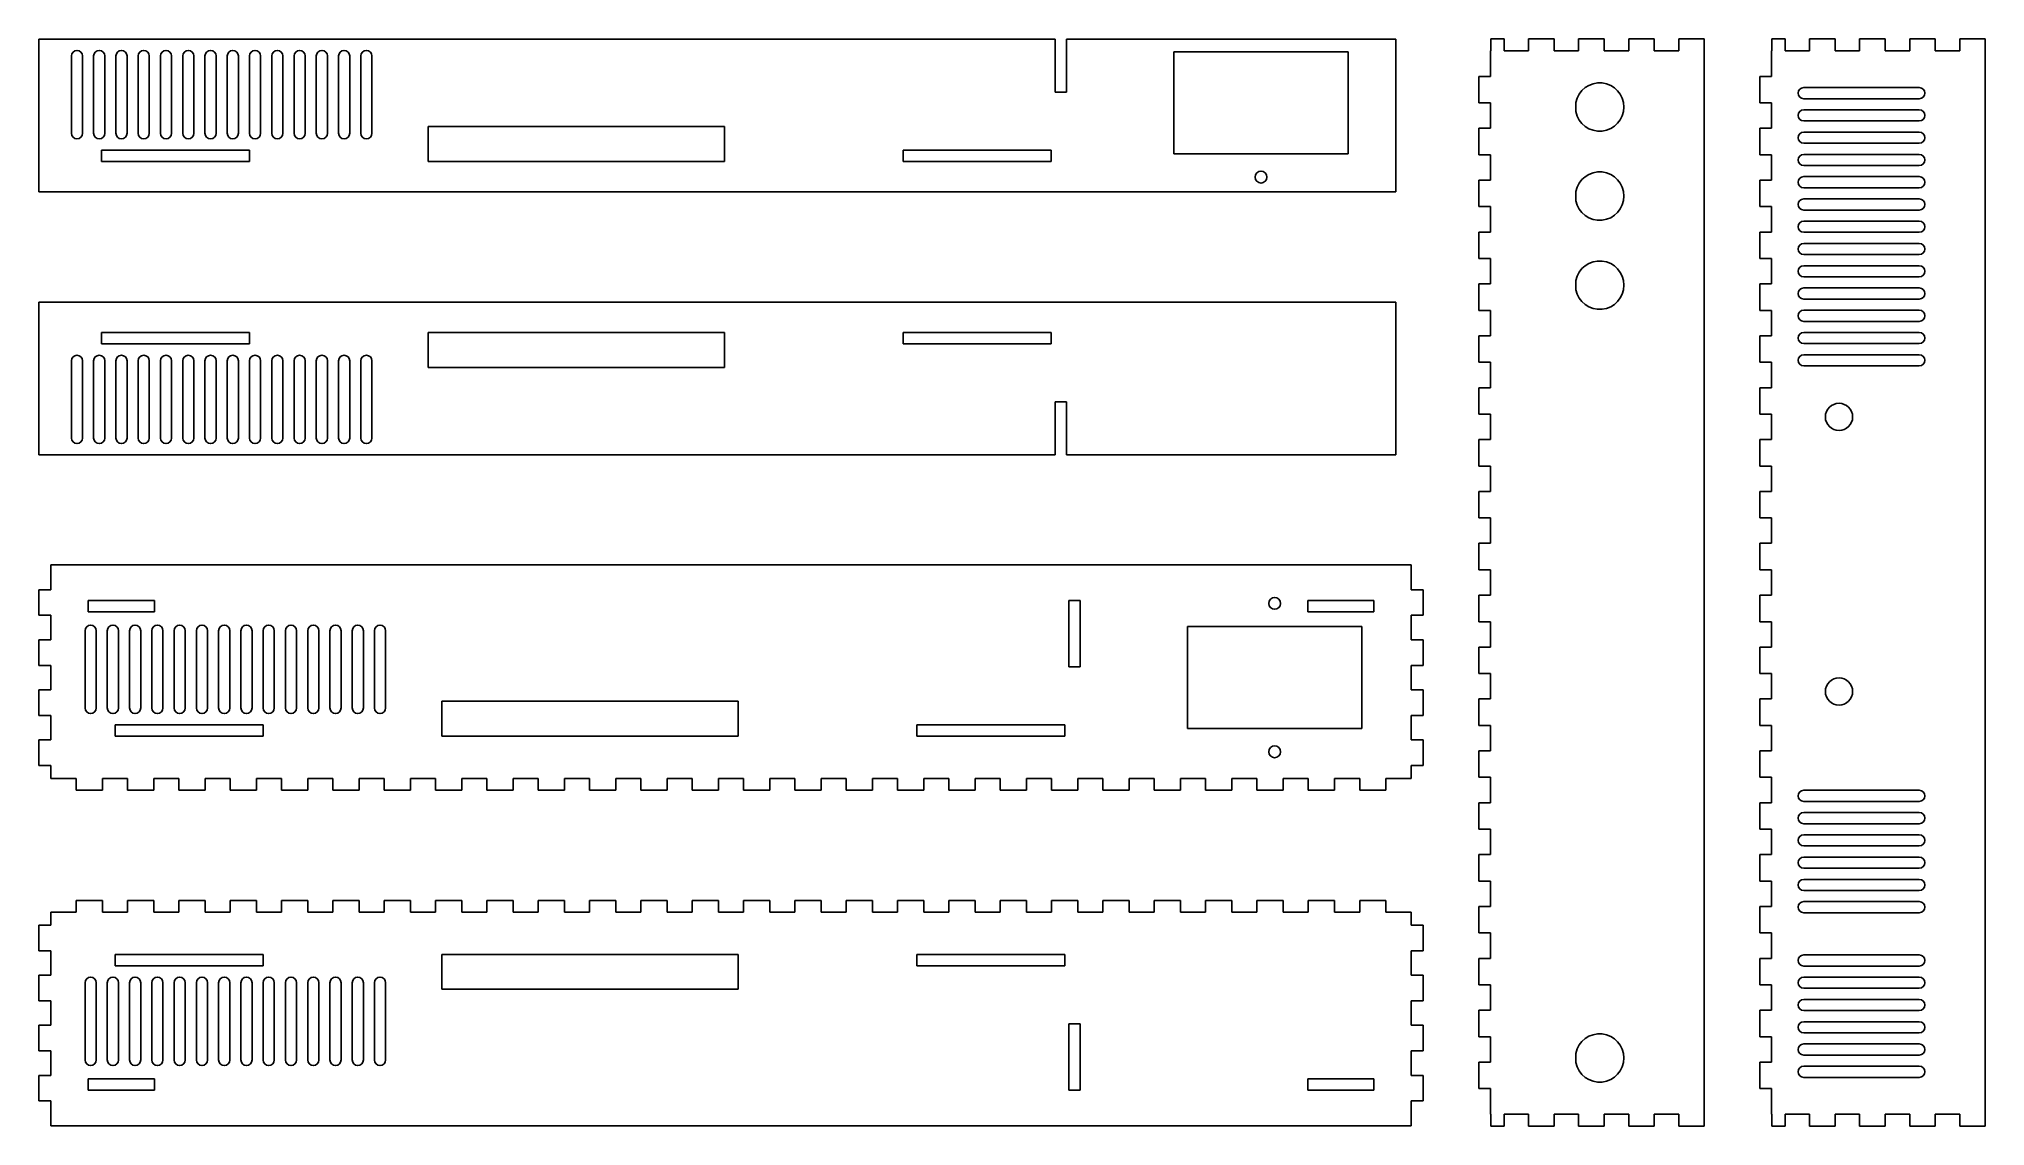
# Model space of a CAD drawing. Extents: x 6 to 530, y 6 to 299.
import ezdxf

# ---------------------------------------------------------------- set-up
doc = ezdxf.new("R2010")
doc.units = 0
doc.layers.add('CUT', color=1, linetype='CONTINUOUS')

msp = doc.modelspace()

# ---------------------------------------------------------------- linework, layer by layer
at = {"layer": 'CUT'}
for p, q in [((6, 257.66), (6, 298.8)), ((279.895, 298.8), (6, 298.8)), ((14.75, 273.48), (14.75, 294.3)), ((17.75, 273.48), (17.75, 294.3)), ((20.75, 273.48), (20.75, 294.3)), ((23.75, 273.48), (23.75, 294.3)), ((26.75, 273.48), (26.75, 294.3)), ((29.75, 273.48), (29.75, 294.3)), ((32.75, 273.48), (32.75, 294.3)), ((35.75, 273.48), (35.75, 294.3)), ((38.75, 273.48), (38.75, 294.3)), ((41.75, 273.48), (41.75, 294.3)), ((44.75, 273.48), (44.75, 294.3)), ((47.75, 273.48), (47.75, 294.3)), ((50.75, 273.48), (50.75, 294.3)), ((53.75, 273.48), (53.75, 294.3)), ((56.75, 273.48), (56.75, 294.3)), ((59.75, 273.48), (59.75, 294.3)), ((62.75, 273.48), (62.75, 294.3)), ((65.75, 273.48), (65.75, 294.3)), ((68.75, 273.48), (68.75, 294.3)), ((71.75, 273.48), (71.75, 294.3)), ((74.75, 273.48), (74.75, 294.3)), ((77.75, 273.48), (77.75, 294.3)), ((80.75, 273.48), (80.75, 294.3)), ((83.75, 273.48), (83.75, 294.3)), ((86.75, 273.48), (86.75, 294.3)), ((89.75, 273.48), (89.75, 294.3)), ((92.75, 273.48), (92.75, 294.3)), ((95.75, 273.48), (95.75, 294.3)), ((279.895, 284.555), (279.895, 298.8)), ((282.925, 284.555), (282.925, 298.8)), ((371.64, 298.8), (282.925, 298.8)), ((358.795, 295.385), (311.845, 295.385)), ((311.845, 267.935), (311.845, 295.385)), ((358.795, 267.935), (358.795, 295.385)), ((371.64, 257.66), (371.64, 298.8)), ((397.18, 295.72), (397.18, 288.8038)), ((397.18, 295.72), (397.255, 295.72)), ((397.255, 298.9), (397.255, 295.72)), ((397.255, 298.9), (400.8217, 298.9)), ((400.8217, 298.9), (400.8217, 295.72)), ((400.8217, 295.72), (407.4183, 295.72)), ((407.4183, 298.9), (407.4183, 295.72)), ((407.4183, 298.9), (414.315, 298.9)), ((414.315, 298.9), (414.315, 295.72)), ((414.315, 295.72), (420.9117, 295.72)), ((420.9117, 298.9), (420.9117, 295.72)), ((420.9117, 298.9), (427.8083, 298.9)), ((427.8083, 298.9), (427.8083, 295.72)), ((427.8083, 295.72), (434.405, 295.72)), ((434.405, 298.9), (434.405, 295.72)), ((434.405, 298.9), (441.3017, 298.9)), ((441.3017, 298.9), (441.3017, 295.72)), ((441.3017, 295.72), (447.8983, 295.72)), ((447.8983, 298.9), (447.8983, 295.72)), ((447.8983, 298.9), (454.72, 298.9)), ((454.72, 298.9), (454.72, 5.9)), ((472.9, 288.8038), (472.9, 295.72)), ((472.9, 295.72), (472.975, 295.72)), ((472.975, 295.72), (472.975, 298.9)), ((472.975, 298.9), (476.5417, 298.9)), ((476.5417, 295.72), (476.5417, 298.9)), ((476.5417, 295.72), (483.1383, 295.72)), ((483.1383, 295.72), (483.1383, 298.9)), ((483.1383, 298.9), (490.035, 298.9)), ((490.035, 295.72), (490.035, 298.9)), ((490.035, 295.72), (496.6317, 295.72)), ((496.6317, 295.72), (496.6317, 298.9)), ((496.6317, 298.9), (503.5283, 298.9)), ((503.5283, 295.72), (503.5283, 298.9)), ((503.5283, 295.72), (510.125, 295.72)), ((510.125, 295.72), (510.125, 298.9)), ((510.125, 298.9), (517.0217, 298.9)), ((517.0217, 295.72), (517.0217, 298.9)), ((517.0217, 295.72), (523.6183, 295.72)), ((523.6183, 295.72), (523.6183, 298.9)), ((523.6183, 298.9), (530.44, 298.9)), ((530.44, 5.9), (530.44, 298.9)), ((394, 288.8038), (397.18, 288.8038)), ((394, 288.8038), (394, 281.6626)), ((469.72, 288.8038), (472.9, 288.8038)), ((469.72, 281.6626), (469.72, 288.8038)), ((282.925, 284.555), (279.895, 284.555)), ((512.72, 285.78), (481.58, 285.78)), ((394, 281.6626), (397.18, 281.6626)), ((397.18, 281.6626), (397.18, 274.8213)), ((420.185, 281.7856), (420.185, 279.2944)), ((469.72, 281.6626), (472.9, 281.6626)), ((472.9, 274.8213), (472.9, 281.6626)), ((512.72, 282.78), (481.58, 282.78)), ((512.72, 279.78), (481.58, 279.78)), ((190.745, 275.265), (110.895, 275.265)), ((110.895, 265.875), (110.895, 275.265)), ((190.745, 265.875), (190.745, 275.265)), ((394, 274.8213), (397.18, 274.8213)), ((394, 274.8213), (394, 267.6801)), ((469.72, 274.8213), (472.9, 274.8213)), ((469.72, 267.6801), (469.72, 274.8213)), ((512.72, 276.78), (481.58, 276.78)), ((512.72, 273.78), (481.58, 273.78)), ((62.745, 268.905), (22.895, 268.905)), ((22.895, 265.875), (22.895, 268.905)), ((62.745, 265.875), (62.745, 268.905)), ((278.745, 268.905), (238.895, 268.905)), ((238.895, 265.875), (238.895, 268.905)), ((278.745, 265.875), (278.745, 268.905)), ((358.795, 267.935), (311.845, 267.935)), ((394, 267.6801), (397.18, 267.6801)), ((397.18, 267.6801), (397.18, 260.8389)), ((469.72, 267.6801), (472.9, 267.6801)), ((472.9, 260.8389), (472.9, 267.6801)), ((512.72, 270.78), (481.58, 270.78)), ((512.72, 267.78), (481.58, 267.78)), ((62.745, 265.875), (22.895, 265.875)), ((190.745, 265.875), (110.895, 265.875)), ((278.745, 265.875), (238.895, 265.875)), ((512.72, 264.78), (481.58, 264.78)), ((371.64, 257.66), (6, 257.66)), ((394, 260.8389), (397.18, 260.8389)), ((394, 260.8389), (394, 253.6977)), ((420.185, 257.7856), (420.185, 255.2944)), ((469.72, 260.8389), (472.9, 260.8389)), ((469.72, 253.6977), (469.72, 260.8389)), ((512.72, 261.78), (481.58, 261.78)), ((512.72, 258.78), (481.58, 258.78)), ((394, 253.6977), (397.18, 253.6977)), ((397.18, 253.6977), (397.18, 246.8565)), ((469.72, 253.6977), (472.9, 253.6977)), ((472.9, 246.8565), (472.9, 253.6977)), ((512.72, 255.78), (481.58, 255.78)), ((512.72, 252.78), (481.58, 252.78)), ((394, 246.8565), (397.18, 246.8565)), ((394, 246.8565), (394, 239.7152)), ((469.72, 246.8565), (472.9, 246.8565)), ((469.72, 239.7152), (469.72, 246.8565)), ((512.72, 249.78), (481.58, 249.78)), ((512.72, 246.78), (481.58, 246.78)), ((512.72, 243.78), (481.58, 243.78)), ((394, 239.7152), (397.18, 239.7152)), ((397.18, 239.7152), (397.18, 232.874)), ((469.72, 239.7152), (472.9, 239.7152)), ((472.9, 232.874), (472.9, 239.7152)), ((512.72, 240.78), (481.58, 240.78)), ((512.72, 237.78), (481.58, 237.78)), ((394, 232.874), (397.18, 232.874)), ((394, 232.874), (394, 225.7328)), ((420.185, 233.7856), (420.185, 231.2944)), ((469.72, 232.874), (472.9, 232.874)), ((469.72, 225.7328), (469.72, 232.874)), ((512.72, 234.78), (481.58, 234.78)), ((512.72, 231.78), (481.58, 231.78)), ((6, 227.9667), (6, 186.8267)), ((371.64, 227.9667), (6, 227.9667)), ((371.64, 227.9667), (371.64, 186.8267)), ((394, 225.7328), (397.18, 225.7328)), ((397.18, 225.7328), (397.18, 218.8916)), ((469.72, 225.7328), (472.9, 225.7328)), ((472.9, 218.8916), (472.9, 225.7328)), ((512.72, 228.78), (481.58, 228.78)), ((512.72, 225.78), (481.58, 225.78)), ((512.72, 222.78), (481.58, 222.78)), ((62.745, 219.7517), (22.895, 219.7517)), ((22.895, 219.7517), (22.895, 216.7217)), ((62.745, 216.7217), (22.895, 216.7217)), ((62.745, 219.7517), (62.745, 216.7217)), ((190.745, 219.7517), (110.895, 219.7517)), ((110.895, 219.7517), (110.895, 210.3617)), ((190.745, 219.7517), (190.745, 210.3617)), ((278.745, 219.7517), (238.895, 219.7517)), ((238.895, 219.7517), (238.895, 216.7217)), ((278.745, 216.7217), (238.895, 216.7217)), ((278.745, 219.7517), (278.745, 216.7217)), ((394, 218.8916), (397.18, 218.8916)), ((394, 218.8916), (394, 211.7504)), ((469.72, 218.8916), (472.9, 218.8916)), ((469.72, 211.7504), (469.72, 218.8916)), ((512.72, 219.78), (481.58, 219.78)), ((512.72, 216.78), (481.58, 216.78)), ((14.75, 212.1467), (14.75, 191.3267)), ((17.75, 212.1467), (17.75, 191.3267)), ((20.75, 212.1467), (20.75, 191.3267)), ((23.75, 212.1467), (23.75, 191.3267)), ((26.75, 212.1467), (26.75, 191.3267)), ((29.75, 212.1467), (29.75, 191.3267)), ((32.75, 212.1467), (32.75, 191.3267)), ((35.75, 212.1467), (35.75, 191.3267)), ((38.75, 212.1467), (38.75, 191.3267)), ((41.75, 212.1467), (41.75, 191.3267)), ((44.75, 212.1467), (44.75, 191.3267)), ((47.75, 212.1467), (47.75, 191.3267)), ((50.75, 212.1467), (50.75, 191.3267)), ((53.75, 212.1467), (53.75, 191.3267)), ((56.75, 212.1467), (56.75, 191.3267)), ((59.75, 212.1467), (59.75, 191.3267)), ((62.75, 212.1467), (62.75, 191.3267)), ((65.75, 212.1467), (65.75, 191.3267)), ((68.75, 212.1467), (68.75, 191.3267)), ((71.75, 212.1467), (71.75, 191.3267)), ((74.75, 212.1467), (74.75, 191.3267)), ((77.75, 212.1467), (77.75, 191.3267)), ((80.75, 212.1467), (80.75, 191.3267)), ((83.75, 212.1467), (83.75, 191.3267)), ((86.75, 212.1467), (86.75, 191.3267)), ((89.75, 212.1467), (89.75, 191.3267)), ((92.75, 212.1467), (92.75, 191.3267)), ((95.75, 212.1467), (95.75, 191.3267)), ((190.745, 210.3617), (110.895, 210.3617)), ((394, 211.7504), (397.18, 211.7504)), ((397.18, 211.7504), (397.18, 204.9091)), ((469.72, 211.7504), (472.9, 211.7504)), ((472.9, 204.9091), (472.9, 211.7504)), ((512.72, 213.78), (481.58, 213.78)), ((512.72, 210.78), (481.58, 210.78)), ((394, 204.9091), (397.18, 204.9091)), ((394, 204.9091), (394, 197.7679)), ((469.72, 204.9091), (472.9, 204.9091)), ((469.72, 197.7679), (469.72, 204.9091)), ((282.925, 201.0717), (279.895, 201.0717)), ((279.895, 201.0717), (279.895, 186.8267)), ((282.925, 201.0717), (282.925, 186.8267)), ((394, 197.7679), (397.18, 197.7679)), ((397.18, 197.7679), (397.18, 190.9267)), ((469.72, 197.7679), (472.9, 197.7679)), ((472.9, 190.9267), (472.9, 197.7679)), ((394, 190.9267), (397.18, 190.9267)), ((394, 190.9267), (394, 183.7855)), ((469.72, 190.9267), (472.9, 190.9267)), ((469.72, 183.7855), (469.72, 190.9267)), ((279.895, 186.8267), (6, 186.8267)), ((371.64, 186.8267), (282.925, 186.8267)), ((394, 183.7855), (397.18, 183.7855)), ((397.18, 183.7855), (397.18, 176.9443)), ((469.72, 183.7855), (472.9, 183.7855)), ((472.9, 176.9443), (472.9, 183.7855)), ((394, 176.9443), (397.18, 176.9443)), ((394, 176.9443), (394, 169.803)), ((469.72, 176.9443), (472.9, 176.9443)), ((469.72, 169.803), (469.72, 176.9443)), ((394, 169.803), (397.18, 169.803)), ((397.18, 169.803), (397.18, 162.9618)), ((469.72, 169.803), (472.9, 169.803)), ((472.9, 162.9618), (472.9, 169.803)), ((394, 162.9618), (397.18, 162.9618)), ((394, 162.9618), (394, 155.8206)), ((469.72, 162.9618), (472.9, 162.9618)), ((469.72, 155.8206), (469.72, 162.9618)), ((9.18, 150.4616), (9.18, 157.1333)), ((375.82, 157.1333), (9.18, 157.1333)), ((375.82, 150.4616), (375.82, 157.1333)), ((394, 155.8206), (397.18, 155.8206)), ((397.18, 155.8206), (397.18, 148.9794)), ((469.72, 155.8206), (472.9, 155.8206)), ((472.9, 148.9794), (472.9, 155.8206)), ((9.18, 150.4616), (6, 150.4616)), ((6, 143.565), (6, 150.4616)), ((37.105, 147.5183), (19.255, 147.5183)), ((19.255, 144.4883), (19.255, 147.5183)), ((37.105, 144.4883), (37.105, 147.5183)), ((286.605, 147.5183), (283.575, 147.5183)), ((283.575, 129.6683), (283.575, 147.5183)), ((286.605, 129.6683), (286.605, 147.5183)), ((365.745, 147.5183), (347.895, 147.5183)), ((347.895, 144.4883), (347.895, 147.5183)), ((365.745, 144.4883), (365.745, 147.5183)), ((379, 150.4616), (375.82, 150.4616)), ((379, 143.565), (379, 150.4616)), ((394, 148.9794), (397.18, 148.9794)), ((394, 148.9794), (394, 141.8382)), ((469.72, 148.9794), (472.9, 148.9794)), ((469.72, 141.8382), (469.72, 148.9794)), ((9.18, 143.565), (6, 143.565)), ((9.18, 136.9683), (9.18, 143.565)), ((37.105, 144.4883), (19.255, 144.4883)), ((365.745, 144.4883), (347.895, 144.4883)), ((379, 143.565), (375.82, 143.565)), ((375.82, 136.9683), (375.82, 143.565)), ((394, 141.8382), (397.18, 141.8382)), ((397.18, 141.8382), (397.18, 134.997)), ((469.72, 141.8382), (472.9, 141.8382)), ((472.9, 134.997), (472.9, 141.8382)), ((9.18, 136.9683), (6, 136.9683)), ((6, 130.0716), (6, 136.9683)), ((18.43, 118.5933), (18.43, 139.4133)), ((21.43, 118.5933), (21.43, 139.4133)), ((24.43, 118.5933), (24.43, 139.4133)), ((27.43, 118.5933), (27.43, 139.4133)), ((30.43, 118.5933), (30.43, 139.4133)), ((33.43, 118.5933), (33.43, 139.4133)), ((36.43, 118.5933), (36.43, 139.4133)), ((39.43, 118.5933), (39.43, 139.4133)), ((42.43, 118.5933), (42.43, 139.4133)), ((45.43, 118.5933), (45.43, 139.4133)), ((48.43, 118.5933), (48.43, 139.4133)), ((51.43, 118.5933), (51.43, 139.4133)), ((54.43, 118.5933), (54.43, 139.4133)), ((57.43, 118.5933), (57.43, 139.4133)), ((60.43, 118.5933), (60.43, 139.4133)), ((63.43, 118.5933), (63.43, 139.4133)), ((66.43, 118.5933), (66.43, 139.4133)), ((69.43, 118.5933), (69.43, 139.4133)), ((72.43, 118.5933), (72.43, 139.4133)), ((75.43, 118.5933), (75.43, 139.4133)), ((78.43, 118.5933), (78.43, 139.4133)), ((81.43, 118.5933), (81.43, 139.4133)), ((84.43, 118.5933), (84.43, 139.4133)), ((87.43, 118.5933), (87.43, 139.4133)), ((90.43, 118.5933), (90.43, 139.4133)), ((93.43, 118.5933), (93.43, 139.4133)), ((96.43, 118.5933), (96.43, 139.4133)), ((99.43, 118.5933), (99.43, 139.4133)), ((362.475, 140.4983), (315.525, 140.4983)), ((315.525, 113.0483), (315.525, 140.4983)), ((362.475, 113.0483), (362.475, 140.4983)), ((379, 136.9683), (375.82, 136.9683)), ((379, 130.0716), (379, 136.9683)), ((394, 134.997), (397.18, 134.997)), ((394, 134.997), (394, 127.8557)), ((469.72, 134.997), (472.9, 134.997)), ((469.72, 127.8557), (469.72, 134.997)), ((9.18, 130.0716), (6, 130.0716)), ((9.18, 123.475), (9.18, 130.0716)), ((286.605, 129.6683), (283.575, 129.6683)), ((379, 130.0716), (375.82, 130.0716)), ((375.82, 123.475), (375.82, 130.0716)), ((394, 127.8557), (397.18, 127.8557)), ((397.18, 127.8557), (397.18, 121.0145)), ((469.72, 127.8557), (472.9, 127.8557)), ((472.9, 121.0145), (472.9, 127.8557)), ((9.18, 123.475), (6, 123.475)), ((6, 116.5783), (6, 123.475)), ((379, 123.475), (375.82, 123.475)), ((379, 116.5783), (379, 123.475)), ((394, 121.0145), (397.18, 121.0145)), ((394, 121.0145), (394, 113.8733)), ((469.72, 121.0145), (472.9, 121.0145)), ((469.72, 113.8733), (469.72, 121.0145)), ((9.18, 116.5783), (6, 116.5783)), ((9.18, 109.9816), (9.18, 116.5783)), ((194.425, 120.3783), (114.575, 120.3783)), ((114.575, 110.9883), (114.575, 120.3783)), ((194.425, 110.9883), (194.425, 120.3783)), ((379, 116.5783), (375.82, 116.5783)), ((375.82, 109.9816), (375.82, 116.5783)), ((66.425, 114.0183), (26.575, 114.0183)), ((26.575, 110.9883), (26.575, 114.0183)), ((66.425, 110.9883), (26.575, 110.9883)), ((66.425, 110.9883), (66.425, 114.0183)), ((194.425, 110.9883), (114.575, 110.9883)), ((282.425, 114.0183), (242.575, 114.0183)), ((242.575, 110.9883), (242.575, 114.0183)), ((282.425, 110.9883), (242.575, 110.9883)), ((282.425, 110.9883), (282.425, 114.0183)), ((362.475, 113.0483), (315.525, 113.0483)), ((394, 113.8733), (397.18, 113.8733)), ((397.18, 113.8733), (397.18, 107.0321)), ((469.72, 113.8733), (472.9, 113.8733)), ((472.9, 107.0321), (472.9, 113.8733)), ((9.18, 109.9816), (6, 109.9816)), ((6, 103.085), (6, 109.9816)), ((379, 109.9816), (375.82, 109.9816)), ((379, 103.085), (379, 109.9816)), ((394, 107.0321), (397.18, 107.0321)), ((394, 107.0321), (394, 99.8909)), ((469.72, 107.0321), (472.9, 107.0321)), ((469.72, 99.8909), (469.72, 107.0321)), ((9.18, 103.085), (6, 103.085)), ((9.18, 99.5933), (9.18, 103.085)), ((379, 103.085), (375.82, 103.085)), ((375.82, 99.5933), (375.82, 103.085)), ((394, 99.8909), (397.18, 99.8909)), ((397.18, 99.8909), (397.18, 93.0496)), ((469.72, 99.8909), (472.9, 99.8909)), ((472.9, 93.0496), (472.9, 99.8909)), ((16.0227, 99.5933), (9.18, 99.5933)), ((16.0227, 96.4133), (16.0227, 99.5933)), ((23.0905, 96.4133), (16.0227, 96.4133)), ((29.8582, 99.5933), (23.0905, 99.5933)), ((23.0905, 96.4133), (23.0905, 99.5933)), ((29.8582, 96.4133), (29.8582, 99.5933)), ((36.9259, 96.4133), (29.8582, 96.4133)), ((43.6937, 99.5933), (36.9259, 99.5933)), ((36.9259, 96.4133), (36.9259, 99.5933)), ((43.6937, 96.4133), (43.6937, 99.5933)), ((50.7614, 96.4133), (43.6937, 96.4133)), ((57.5292, 99.5933), (50.7614, 99.5933)), ((50.7614, 96.4133), (50.7614, 99.5933)), ((57.5292, 96.4133), (57.5292, 99.5933)), ((64.5969, 96.4133), (57.5292, 96.4133)), ((71.3646, 99.5933), (64.5969, 99.5933)), ((64.5969, 96.4133), (64.5969, 99.5933)), ((71.3646, 96.4133), (71.3646, 99.5933)), ((78.4324, 96.4133), (71.3646, 96.4133)), ((85.2001, 99.5933), (78.4324, 99.5933)), ((78.4324, 96.4133), (78.4324, 99.5933)), ((85.2001, 96.4133), (85.2001, 99.5933)), ((92.2678, 96.4133), (85.2001, 96.4133)), ((99.0356, 99.5933), (92.2678, 99.5933)), ((92.2678, 96.4133), (92.2678, 99.5933)), ((99.0356, 96.4133), (99.0356, 99.5933)), ((106.1033, 96.4133), (99.0356, 96.4133)), ((112.871, 99.5933), (106.1033, 99.5933)), ((106.1033, 96.4133), (106.1033, 99.5933)), ((112.871, 96.4133), (112.871, 99.5933)), ((119.9388, 96.4133), (112.871, 96.4133)), ((126.7065, 99.5933), (119.9388, 99.5933)), ((119.9388, 96.4133), (119.9388, 99.5933)), ((126.7065, 96.4133), (126.7065, 99.5933)), ((133.7742, 96.4133), (126.7065, 96.4133)), ((140.542, 99.5933), (133.7742, 99.5933)), ((133.7742, 96.4133), (133.7742, 99.5933)), ((140.542, 96.4133), (140.542, 99.5933)), ((147.6097, 96.4133), (140.542, 96.4133)), ((154.3775, 99.5933), (147.6097, 99.5933)), ((147.6097, 96.4133), (147.6097, 99.5933)), ((154.3775, 96.4133), (154.3775, 99.5933)), ((161.4452, 96.4133), (154.3775, 96.4133)), ((168.2129, 99.5933), (161.4452, 99.5933)), ((161.4452, 96.4133), (161.4452, 99.5933)), ((168.2129, 96.4133), (168.2129, 99.5933)), ((175.2807, 96.4133), (168.2129, 96.4133)), ((182.0484, 99.5933), (175.2807, 99.5933)), ((175.2807, 96.4133), (175.2807, 99.5933)), ((182.0484, 96.4133), (182.0484, 99.5933)), ((189.1161, 96.4133), (182.0484, 96.4133)), ((195.8839, 99.5933), (189.1161, 99.5933)), ((189.1161, 96.4133), (189.1161, 99.5933)), ((195.8839, 96.4133), (195.8839, 99.5933)), ((202.9516, 96.4133), (195.8839, 96.4133)), ((209.7193, 99.5933), (202.9516, 99.5933)), ((202.9516, 96.4133), (202.9516, 99.5933)), ((209.7193, 96.4133), (209.7193, 99.5933)), ((216.7871, 96.4133), (209.7193, 96.4133)), ((223.5548, 99.5933), (216.7871, 99.5933)), ((216.7871, 96.4133), (216.7871, 99.5933)), ((223.5548, 96.4133), (223.5548, 99.5933)), ((230.6225, 96.4133), (223.5548, 96.4133)), ((237.3903, 99.5933), (230.6225, 99.5933)), ((230.6225, 96.4133), (230.6225, 99.5933)), ((237.3903, 96.4133), (237.3903, 99.5933)), ((244.458, 96.4133), (237.3903, 96.4133)), ((251.2258, 99.5933), (244.458, 99.5933)), ((244.458, 96.4133), (244.458, 99.5933)), ((251.2258, 96.4133), (251.2258, 99.5933)), ((258.2935, 96.4133), (251.2258, 96.4133)), ((265.0612, 99.5933), (258.2935, 99.5933)), ((258.2935, 96.4133), (258.2935, 99.5933)), ((265.0612, 96.4133), (265.0612, 99.5933)), ((272.129, 96.4133), (265.0612, 96.4133)), ((278.8967, 99.5933), (272.129, 99.5933)), ((272.129, 96.4133), (272.129, 99.5933)), ((278.8967, 96.4133), (278.8967, 99.5933)), ((285.9644, 96.4133), (278.8967, 96.4133)), ((292.7322, 99.5933), (285.9644, 99.5933)), ((285.9644, 96.4133), (285.9644, 99.5933)), ((292.7322, 96.4133), (292.7322, 99.5933)), ((299.7999, 96.4133), (292.7322, 96.4133)), ((306.5676, 99.5933), (299.7999, 99.5933)), ((299.7999, 96.4133), (299.7999, 99.5933)), ((306.5676, 96.4133), (306.5676, 99.5933)), ((313.6354, 96.4133), (306.5676, 96.4133)), ((320.4031, 99.5933), (313.6354, 99.5933)), ((313.6354, 96.4133), (313.6354, 99.5933)), ((320.4031, 96.4133), (320.4031, 99.5933)), ((327.4708, 96.4133), (320.4031, 96.4133)), ((334.2386, 99.5933), (327.4708, 99.5933)), ((327.4708, 96.4133), (327.4708, 99.5933)), ((334.2386, 96.4133), (334.2386, 99.5933)), ((341.3063, 96.4133), (334.2386, 96.4133)), ((348.0741, 99.5933), (341.3063, 99.5933)), ((341.3063, 96.4133), (341.3063, 99.5933)), ((348.0741, 96.4133), (348.0741, 99.5933)), ((355.1418, 96.4133), (348.0741, 96.4133)), ((361.9095, 99.5933), (355.1418, 99.5933)), ((355.1418, 96.4133), (355.1418, 99.5933)), ((361.9095, 96.4133), (361.9095, 99.5933)), ((368.9773, 96.4133), (361.9095, 96.4133)), ((375.82, 99.5933), (368.9773, 99.5933)), ((368.9773, 96.4133), (368.9773, 99.5933)), ((512.72, 96.4), (481.58, 96.4)), ((394, 93.0496), (397.18, 93.0496)), ((394, 93.0496), (394, 85.9084)), ((469.72, 93.0496), (472.9, 93.0496)), ((469.72, 85.9084), (469.72, 93.0496)), ((512.72, 93.4), (481.58, 93.4)), ((512.72, 90.4), (481.58, 90.4)), ((394, 85.9084), (397.18, 85.9084)), ((397.18, 85.9084), (397.18, 79.0672)), ((469.72, 85.9084), (472.9, 85.9084)), ((472.9, 79.0672), (472.9, 85.9084)), ((512.72, 87.4), (481.58, 87.4)), ((512.72, 84.4), (481.58, 84.4)), ((394, 79.0672), (397.18, 79.0672)), ((394, 79.0672), (394, 71.926)), ((469.72, 79.0672), (472.9, 79.0672)), ((469.72, 71.926), (469.72, 79.0672)), ((512.72, 81.4), (481.58, 81.4)), ((512.72, 78.4), (481.58, 78.4)), ((512.72, 75.4), (481.58, 75.4)), ((394, 71.926), (397.18, 71.926)), ((397.18, 71.926), (397.18, 65.0848)), ((469.72, 71.926), (472.9, 71.926)), ((472.9, 65.0848), (472.9, 71.926)), ((512.72, 72.4), (481.58, 72.4)), ((512.72, 69.4), (481.58, 69.4)), ((16.0227, 63.54), (9.18, 63.54)), ((9.18, 63.54), (9.18, 60.0483)), ((16.0227, 66.72), (16.0227, 63.54)), ((23.0905, 66.72), (16.0227, 66.72)), ((23.0905, 66.72), (23.0905, 63.54)), ((29.8582, 63.54), (23.0905, 63.54)), ((29.8582, 66.72), (29.8582, 63.54)), ((36.9259, 66.72), (29.8582, 66.72)), ((36.9259, 66.72), (36.9259, 63.54)), ((43.6937, 63.54), (36.9259, 63.54)), ((43.6937, 66.72), (43.6937, 63.54)), ((50.7614, 66.72), (43.6937, 66.72)), ((50.7614, 66.72), (50.7614, 63.54)), ((57.5292, 63.54), (50.7614, 63.54)), ((57.5292, 66.72), (57.5292, 63.54)), ((64.5969, 66.72), (57.5292, 66.72)), ((64.5969, 66.72), (64.5969, 63.54)), ((71.3646, 63.54), (64.5969, 63.54)), ((71.3646, 66.72), (71.3646, 63.54)), ((78.4324, 66.72), (71.3646, 66.72)), ((78.4324, 66.72), (78.4324, 63.54)), ((85.2001, 63.54), (78.4324, 63.54)), ((85.2001, 66.72), (85.2001, 63.54)), ((92.2678, 66.72), (85.2001, 66.72)), ((92.2678, 66.72), (92.2678, 63.54)), ((99.0356, 63.54), (92.2678, 63.54)), ((99.0356, 66.72), (99.0356, 63.54)), ((106.1033, 66.72), (99.0356, 66.72)), ((106.1033, 66.72), (106.1033, 63.54)), ((112.871, 63.54), (106.1033, 63.54)), ((112.871, 66.72), (112.871, 63.54)), ((119.9388, 66.72), (112.871, 66.72)), ((119.9388, 66.72), (119.9388, 63.54)), ((126.7065, 63.54), (119.9388, 63.54)), ((126.7065, 66.72), (126.7065, 63.54)), ((133.7742, 66.72), (126.7065, 66.72)), ((133.7742, 66.72), (133.7742, 63.54)), ((140.542, 63.54), (133.7742, 63.54)), ((140.542, 66.72), (140.542, 63.54)), ((147.6097, 66.72), (140.542, 66.72)), ((147.6097, 66.72), (147.6097, 63.54)), ((154.3775, 63.54), (147.6097, 63.54)), ((154.3775, 66.72), (154.3775, 63.54)), ((161.4452, 66.72), (154.3775, 66.72)), ((161.4452, 66.72), (161.4452, 63.54)), ((168.2129, 63.54), (161.4452, 63.54)), ((168.2129, 66.72), (168.2129, 63.54)), ((175.2807, 66.72), (168.2129, 66.72)), ((175.2807, 66.72), (175.2807, 63.54)), ((182.0484, 63.54), (175.2807, 63.54)), ((182.0484, 66.72), (182.0484, 63.54)), ((189.1161, 66.72), (182.0484, 66.72)), ((189.1161, 66.72), (189.1161, 63.54)), ((195.8839, 63.54), (189.1161, 63.54)), ((195.8839, 66.72), (195.8839, 63.54)), ((202.9516, 66.72), (195.8839, 66.72)), ((202.9516, 66.72), (202.9516, 63.54)), ((209.7193, 63.54), (202.9516, 63.54)), ((209.7193, 66.72), (209.7193, 63.54)), ((216.7871, 66.72), (209.7193, 66.72)), ((216.7871, 66.72), (216.7871, 63.54)), ((223.5548, 63.54), (216.7871, 63.54)), ((223.5548, 66.72), (223.5548, 63.54)), ((230.6225, 66.72), (223.5548, 66.72)), ((230.6225, 66.72), (230.6225, 63.54)), ((237.3903, 63.54), (230.6225, 63.54)), ((237.3903, 66.72), (237.3903, 63.54)), ((244.458, 66.72), (237.3903, 66.72)), ((244.458, 66.72), (244.458, 63.54)), ((251.2258, 63.54), (244.458, 63.54)), ((251.2258, 66.72), (251.2258, 63.54)), ((258.2935, 66.72), (251.2258, 66.72)), ((258.2935, 66.72), (258.2935, 63.54)), ((265.0612, 63.54), (258.2935, 63.54)), ((265.0612, 66.72), (265.0612, 63.54)), ((272.129, 66.72), (265.0612, 66.72)), ((272.129, 66.72), (272.129, 63.54)), ((278.8967, 63.54), (272.129, 63.54)), ((278.8967, 66.72), (278.8967, 63.54)), ((285.9644, 66.72), (278.8967, 66.72)), ((285.9644, 66.72), (285.9644, 63.54)), ((292.7322, 63.54), (285.9644, 63.54)), ((292.7322, 66.72), (292.7322, 63.54)), ((299.7999, 66.72), (292.7322, 66.72)), ((299.7999, 66.72), (299.7999, 63.54)), ((306.5676, 63.54), (299.7999, 63.54)), ((306.5676, 66.72), (306.5676, 63.54)), ((313.6354, 66.72), (306.5676, 66.72)), ((313.6354, 66.72), (313.6354, 63.54)), ((320.4031, 63.54), (313.6354, 63.54)), ((320.4031, 66.72), (320.4031, 63.54)), ((327.4708, 66.72), (320.4031, 66.72)), ((327.4708, 66.72), (327.4708, 63.54)), ((334.2386, 63.54), (327.4708, 63.54)), ((334.2386, 66.72), (334.2386, 63.54)), ((341.3063, 66.72), (334.2386, 66.72)), ((341.3063, 66.72), (341.3063, 63.54)), ((348.0741, 63.54), (341.3063, 63.54)), ((348.0741, 66.72), (348.0741, 63.54)), ((355.1418, 66.72), (348.0741, 66.72)), ((355.1418, 66.72), (355.1418, 63.54)), ((361.9095, 63.54), (355.1418, 63.54)), ((361.9095, 66.72), (361.9095, 63.54)), ((368.9773, 66.72), (361.9095, 66.72)), ((368.9773, 66.72), (368.9773, 63.54)), ((375.82, 63.54), (368.9773, 63.54)), ((375.82, 63.54), (375.82, 60.0483)), ((394, 65.0848), (397.18, 65.0848)), ((394, 65.0848), (394, 57.9435)), ((469.72, 65.0848), (472.9, 65.0848)), ((469.72, 57.9435), (469.72, 65.0848)), ((512.72, 66.4), (481.58, 66.4)), ((512.72, 63.4), (481.58, 63.4)), ((9.18, 60.0483), (6, 60.0483)), ((6, 60.0483), (6, 53.1517)), ((379, 60.0483), (375.82, 60.0483)), ((379, 60.0483), (379, 53.1517)), ((394, 57.9435), (397.18, 57.9435)), ((397.18, 57.9435), (397.18, 51.1023)), ((469.72, 57.9435), (472.9, 57.9435)), ((472.9, 51.1023), (472.9, 57.9435)), ((9.18, 53.1517), (6, 53.1517)), ((9.18, 53.1517), (9.18, 46.555)), ((379, 53.1517), (375.82, 53.1517)), ((375.82, 53.1517), (375.82, 46.555)), ((66.425, 52.145), (26.575, 52.145)), ((26.575, 52.145), (26.575, 49.115)), ((66.425, 49.115), (26.575, 49.115)), ((66.425, 52.145), (66.425, 49.115)), ((194.425, 52.145), (114.575, 52.145)), ((114.575, 52.145), (114.575, 42.755)), ((194.425, 52.145), (194.425, 42.755)), ((282.425, 52.145), (242.575, 52.145)), ((242.575, 52.145), (242.575, 49.115)), ((282.425, 49.115), (242.575, 49.115)), ((282.425, 52.145), (282.425, 49.115)), ((394, 51.1023), (397.18, 51.1023)), ((394, 51.1023), (394, 43.9611)), ((469.72, 51.1023), (472.9, 51.1023)), ((469.72, 43.9611), (469.72, 51.1023)), ((512.72, 52.035), (481.58, 52.035)), ((512.72, 49.035), (481.58, 49.035)), ((9.18, 46.555), (6, 46.555)), ((6, 46.555), (6, 39.6583)), ((18.43, 44.54), (18.43, 23.72)), ((21.43, 44.54), (21.43, 23.72)), ((24.43, 44.54), (24.43, 23.72)), ((27.43, 44.54), (27.43, 23.72)), ((30.43, 44.54), (30.43, 23.72)), ((33.43, 44.54), (33.43, 23.72)), ((36.43, 44.54), (36.43, 23.72)), ((39.43, 44.54), (39.43, 23.72)), ((42.43, 44.54), (42.43, 23.72)), ((45.43, 44.54), (45.43, 23.72)), ((48.43, 44.54), (48.43, 23.72)), ((51.43, 44.54), (51.43, 23.72)), ((54.43, 44.54), (54.43, 23.72)), ((57.43, 44.54), (57.43, 23.72)), ((60.43, 44.54), (60.43, 23.72)), ((63.43, 44.54), (63.43, 23.72)), ((66.43, 44.54), (66.43, 23.72)), ((69.43, 44.54), (69.43, 23.72)), ((72.43, 44.54), (72.43, 23.72)), ((75.43, 44.54), (75.43, 23.72)), ((78.43, 44.54), (78.43, 23.72)), ((81.43, 44.54), (81.43, 23.72)), ((84.43, 44.54), (84.43, 23.72)), ((87.43, 44.54), (87.43, 23.72)), ((90.43, 44.54), (90.43, 23.72)), ((93.43, 44.54), (93.43, 23.72)), ((96.43, 44.54), (96.43, 23.72)), ((99.43, 44.54), (99.43, 23.72)), ((194.425, 42.755), (114.575, 42.755)), ((379, 46.555), (375.82, 46.555)), ((379, 46.555), (379, 39.6583)), ((394, 43.9611), (397.18, 43.9611)), ((397.18, 43.9611), (397.18, 37.1199)), ((469.72, 43.9611), (472.9, 43.9611)), ((472.9, 37.1199), (472.9, 43.9611)), ((512.72, 46.035), (481.58, 46.035)), ((512.72, 43.035), (481.58, 43.035)), ((9.18, 39.6583), (6, 39.6583)), ((9.18, 39.6583), (9.18, 33.0617)), ((379, 39.6583), (375.82, 39.6583)), ((375.82, 39.6583), (375.82, 33.0617)), ((394, 37.1199), (397.18, 37.1199)), ((394, 37.1199), (394, 29.9787)), ((469.72, 37.1199), (472.9, 37.1199)), ((469.72, 29.9787), (469.72, 37.1199)), ((512.72, 40.035), (481.58, 40.035)), ((512.72, 37.035), (481.58, 37.035)), ((9.18, 33.0617), (6, 33.0617)), ((6, 33.0617), (6, 26.165)), ((286.605, 33.465), (283.575, 33.465)), ((283.575, 33.465), (283.575, 15.615)), ((286.605, 33.465), (286.605, 15.615)), ((379, 33.0617), (375.82, 33.0617)), ((379, 33.0617), (379, 26.165)), ((512.72, 34.035), (481.58, 34.035)), ((394, 29.9787), (397.18, 29.9787)), ((397.18, 29.9787), (397.18, 23.1374)), ((469.72, 29.9787), (472.9, 29.9787)), ((472.9, 23.1374), (472.9, 29.9787)), ((512.72, 31.035), (481.58, 31.035)), ((512.72, 28.035), (481.58, 28.035)), ((9.18, 26.165), (6, 26.165)), ((9.18, 26.165), (9.18, 19.5683)), ((379, 26.165), (375.82, 26.165)), ((375.82, 26.165), (375.82, 19.5683)), ((394, 23.1374), (397.18, 23.1374)), ((394, 23.1374), (394, 15.9962)), ((420.185, 25.5056), (420.185, 23.0144)), ((469.72, 23.1374), (472.9, 23.1374)), ((469.72, 15.9962), (469.72, 23.1374)), ((512.72, 25.035), (481.58, 25.035)), ((512.72, 22.035), (481.58, 22.035)), ((9.18, 19.5683), (6, 19.5683)), ((6, 19.5683), (6, 12.6717)), ((37.105, 18.645), (19.255, 18.645)), ((19.255, 18.645), (19.255, 15.615)), ((37.105, 18.645), (37.105, 15.615)), ((365.745, 18.645), (347.895, 18.645)), ((347.895, 18.645), (347.895, 15.615)), ((365.745, 18.645), (365.745, 15.615)), ((379, 19.5683), (375.82, 19.5683)), ((379, 19.5683), (379, 12.6717)), ((394, 15.9962), (397.18, 15.9962)), ((397.18, 15.9962), (397.18, 9.08)), ((469.72, 15.9962), (472.9, 15.9962)), ((472.9, 9.08), (472.9, 15.9962)), ((512.72, 19.035), (481.58, 19.035)), ((9.18, 12.6717), (6, 12.6717)), ((9.18, 12.6717), (9.18, 6)), ((37.105, 15.615), (19.255, 15.615)), ((286.605, 15.615), (283.575, 15.615)), ((365.745, 15.615), (347.895, 15.615)), ((379, 12.6717), (375.82, 12.6717)), ((375.82, 12.6717), (375.82, 6)), ((375.82, 6), (9.18, 6)), ((397.18, 9.08), (397.255, 9.08)), ((397.255, 9.08), (397.255, 5.9)), ((397.255, 5.9), (400.8217, 5.9)), ((400.8217, 9.08), (407.4183, 9.08)), ((400.8217, 9.08), (400.8217, 5.9)), ((407.4183, 9.08), (407.4183, 5.9)), ((407.4183, 5.9), (414.315, 5.9)), ((414.315, 9.08), (420.9117, 9.08)), ((414.315, 9.08), (414.315, 5.9)), ((420.9117, 9.08), (420.9117, 5.9)), ((420.9117, 5.9), (427.8083, 5.9)), ((427.8083, 9.08), (434.405, 9.08)), ((427.8083, 9.08), (427.8083, 5.9)), ((434.405, 9.08), (434.405, 5.9)), ((434.405, 5.9), (441.3017, 5.9)), ((441.3017, 9.08), (447.8983, 9.08)), ((441.3017, 9.08), (441.3017, 5.9)), ((447.8983, 9.08), (447.8983, 5.9)), ((447.8983, 5.9), (454.72, 5.9)), ((472.9, 9.08), (472.975, 9.08)), ((472.975, 5.9), (472.975, 9.08)), ((472.975, 5.9), (476.5417, 5.9)), ((476.5417, 5.9), (476.5417, 9.08)), ((476.5417, 9.08), (483.1383, 9.08)), ((483.1383, 5.9), (483.1383, 9.08)), ((483.1383, 5.9), (490.035, 5.9)), ((490.035, 5.9), (490.035, 9.08)), ((490.035, 9.08), (496.6317, 9.08)), ((496.6317, 5.9), (496.6317, 9.08)), ((496.6317, 5.9), (503.5283, 5.9)), ((503.5283, 5.9), (503.5283, 9.08)), ((503.5283, 9.08), (510.125, 9.08)), ((510.125, 5.9), (510.125, 9.08)), ((510.125, 5.9), (517.0217, 5.9)), ((517.0217, 5.9), (517.0217, 9.08)), ((517.0217, 9.08), (523.6183, 9.08)), ((523.6183, 5.9), (523.6183, 9.08)), ((523.6183, 5.9), (530.44, 5.9))]:
    msp.add_line(p, q, dxfattribs=at)
for centre, radius in [((335.32, 261.66), 1.6), ((491.08, 197.02), 3.675), ((339, 146.7733), 1.6), ((491.08, 123.02), 3.675), ((339, 106.7733), 1.6)]:
    msp.add_circle(centre, radius, dxfattribs=at)
for centre, radius, start, end in [((16.25, 294.3), 1.5, 0, 180), ((22.25, 294.3), 1.5, 0, 180), ((28.25, 294.3), 1.5, 0, 180), ((34.25, 294.3), 1.5, 0, 180), ((40.25, 294.3), 1.5, 0, 180), ((46.25, 294.3), 1.5, 0, 180), ((52.25, 294.3), 1.5, 0, 180), ((58.25, 294.3), 1.5, 0, 180), ((64.25, 294.3), 1.5, 0, 180), ((70.25, 294.3), 1.5, 0, 180), ((76.25, 294.3), 1.5, 0, 180), ((82.25, 294.3), 1.5, 0, 180), ((88.25, 294.3), 1.5, 0, 180), ((94.25, 294.3), 1.5, 0, 180), ((426.59, 280.54), 6.525, 191.0054, 168.9946), ((481.58, 284.28), 1.5, 90, 270), ((512.72, 284.28), 1.5, 270, 90), ((481.58, 278.28), 1.5, 90, 270), ((512.72, 278.28), 1.5, 270, 90), ((16.25, 273.48), 1.5, 180, 0), ((22.25, 273.48), 1.5, 180, 0), ((28.25, 273.48), 1.5, 180, 0), ((34.25, 273.48), 1.5, 180, 0), ((40.25, 273.48), 1.5, 180, 0), ((46.25, 273.48), 1.5, 180, 0), ((52.25, 273.48), 1.5, 180, 0), ((58.25, 273.48), 1.5, 180, 0), ((64.25, 273.48), 1.5, 180, 0), ((70.25, 273.48), 1.5, 180, 0), ((76.25, 273.48), 1.5, 180, 0), ((82.25, 273.48), 1.5, 180, 0), ((88.25, 273.48), 1.5, 180, 0), ((94.25, 273.48), 1.5, 180, 0), ((481.58, 272.28), 1.5, 90, 270), ((512.72, 272.28), 1.5, 270, 90), ((481.58, 266.28), 1.5, 90, 270), ((512.72, 266.28), 1.5, 270, 90), ((426.59, 256.54), 6.525, 191.0054, 168.9946), ((481.58, 260.28), 1.5, 90, 270), ((512.72, 260.28), 1.5, 270, 90), ((481.58, 254.28), 1.5, 90, 270), ((512.72, 254.28), 1.5, 270, 90), ((481.58, 248.28), 1.5, 90, 270), ((512.72, 248.28), 1.5, 270, 90), ((481.58, 242.28), 1.5, 90, 270), ((512.72, 242.28), 1.5, 270, 90), ((426.59, 232.54), 6.525, 191.0054, 168.9946), ((481.58, 236.28), 1.5, 90, 270), ((512.72, 236.28), 1.5, 270, 90), ((481.58, 230.28), 1.5, 90, 270), ((512.72, 230.28), 1.5, 270, 90), ((481.58, 224.28), 1.5, 90, 270), ((512.72, 224.28), 1.5, 270, 90), ((481.58, 218.28), 1.5, 90, 270), ((512.72, 218.28), 1.5, 270, 90), ((16.25, 212.1467), 1.5, 0, 180), ((22.25, 212.1467), 1.5, 0, 180), ((28.25, 212.1467), 1.5, 0, 180), ((34.25, 212.1467), 1.5, 0, 180), ((40.25, 212.1467), 1.5, 0, 180), ((46.25, 212.1467), 1.5, 0, 180), ((52.25, 212.1467), 1.5, 0, 180), ((58.25, 212.1467), 1.5, 0, 180), ((64.25, 212.1467), 1.5, 0, 180), ((70.25, 212.1467), 1.5, 0, 180), ((76.25, 212.1467), 1.5, 0, 180), ((82.25, 212.1467), 1.5, 0, 180), ((88.25, 212.1467), 1.5, 0, 180), ((94.25, 212.1467), 1.5, 0, 180), ((481.58, 212.28), 1.5, 90, 270), ((512.72, 212.28), 1.5, 270, 90), ((16.25, 191.3267), 1.5, 180, 0), ((22.25, 191.3267), 1.5, 180, 0), ((28.25, 191.3267), 1.5, 180, 0), ((34.25, 191.3267), 1.5, 180, 0), ((40.25, 191.3267), 1.5, 180, 0), ((46.25, 191.3267), 1.5, 180, 0), ((52.25, 191.3267), 1.5, 180, 0), ((58.25, 191.3267), 1.5, 180, 0), ((64.25, 191.3267), 1.5, 180, 0), ((70.25, 191.3267), 1.5, 180, 0), ((76.25, 191.3267), 1.5, 180, 0), ((82.25, 191.3267), 1.5, 180, 0), ((88.25, 191.3267), 1.5, 180, 0), ((94.25, 191.3267), 1.5, 180, 0), ((19.93, 139.4133), 1.5, 0, 180), ((25.93, 139.4133), 1.5, 0, 180), ((31.93, 139.4133), 1.5, 0, 180), ((37.93, 139.4133), 1.5, 0, 180), ((43.93, 139.4133), 1.5, 0, 180), ((49.93, 139.4133), 1.5, 0, 180), ((55.93, 139.4133), 1.5, 0, 180), ((61.93, 139.4133), 1.5, 0, 180), ((67.93, 139.4133), 1.5, 0, 180), ((73.93, 139.4133), 1.5, 0, 180), ((79.93, 139.4133), 1.5, 0, 180), ((85.93, 139.4133), 1.5, 0, 180), ((91.93, 139.4133), 1.5, 0, 180), ((97.93, 139.4133), 1.5, 0, 180), ((19.93, 118.5933), 1.5, 180, 0), ((25.93, 118.5933), 1.5, 180, 0), ((31.93, 118.5933), 1.5, 180, 0), ((37.93, 118.5933), 1.5, 180, 0), ((43.93, 118.5933), 1.5, 180, 0), ((49.93, 118.5933), 1.5, 180, 0), ((55.93, 118.5933), 1.5, 180, 0), ((61.93, 118.5933), 1.5, 180, 0), ((67.93, 118.5933), 1.5, 180, 0), ((73.93, 118.5933), 1.5, 180, 0), ((79.93, 118.5933), 1.5, 180, 0), ((85.93, 118.5933), 1.5, 180, 0), ((91.93, 118.5933), 1.5, 180, 0), ((97.93, 118.5933), 1.5, 180, 0), ((481.58, 94.9), 1.5, 90, 270), ((512.72, 94.9), 1.5, 270, 90), ((481.58, 88.9), 1.5, 90, 270), ((512.72, 88.9), 1.5, 270, 90), ((481.58, 82.9), 1.5, 90, 270), ((512.72, 82.9), 1.5, 270, 90), ((481.58, 76.9), 1.5, 90, 270), ((512.72, 76.9), 1.5, 270, 90), ((481.58, 70.9), 1.5, 90, 270), ((512.72, 70.9), 1.5, 270, 90), ((481.58, 64.9), 1.5, 90, 270), ((512.72, 64.9), 1.5, 270, 90), ((481.58, 50.535), 1.5, 90, 270), ((512.72, 50.535), 1.5, 270, 90), ((19.93, 44.54), 1.5, 0, 180), ((25.93, 44.54), 1.5, 0, 180), ((31.93, 44.54), 1.5, 0, 180), ((37.93, 44.54), 1.5, 0, 180), ((43.93, 44.54), 1.5, 0, 180), ((49.93, 44.54), 1.5, 0, 180), ((55.93, 44.54), 1.5, 0, 180), ((61.93, 44.54), 1.5, 0, 180), ((67.93, 44.54), 1.5, 0, 180), ((73.93, 44.54), 1.5, 0, 180), ((79.93, 44.54), 1.5, 0, 180), ((85.93, 44.54), 1.5, 0, 180), ((91.93, 44.54), 1.5, 0, 180), ((97.93, 44.54), 1.5, 0, 180), ((481.58, 44.535), 1.5, 90, 270), ((512.72, 44.535), 1.5, 270, 90), ((481.58, 38.535), 1.5, 90, 270), ((512.72, 38.535), 1.5, 270, 90), ((481.58, 32.535), 1.5, 90, 270), ((512.72, 32.535), 1.5, 270, 90), ((426.59, 24.26), 6.525, 191.0054, 168.9946), ((481.58, 26.535), 1.5, 90, 270), ((512.72, 26.535), 1.5, 270, 90), ((19.93, 23.72), 1.5, 180, 0), ((25.93, 23.72), 1.5, 180, 0), ((31.93, 23.72), 1.5, 180, 0), ((37.93, 23.72), 1.5, 180, 0), ((43.93, 23.72), 1.5, 180, 0), ((49.93, 23.72), 1.5, 180, 0), ((55.93, 23.72), 1.5, 180, 0), ((61.93, 23.72), 1.5, 180, 0), ((67.93, 23.72), 1.5, 180, 0), ((73.93, 23.72), 1.5, 180, 0), ((79.93, 23.72), 1.5, 180, 0), ((85.93, 23.72), 1.5, 180, 0), ((91.93, 23.72), 1.5, 180, 0), ((97.93, 23.72), 1.5, 180, 0), ((481.58, 20.535), 1.5, 90, 270), ((512.72, 20.535), 1.5, 270, 90)]:
    msp.add_arc(centre, radius, start, end, dxfattribs=at)

doc.saveas('drawing.dxf')
